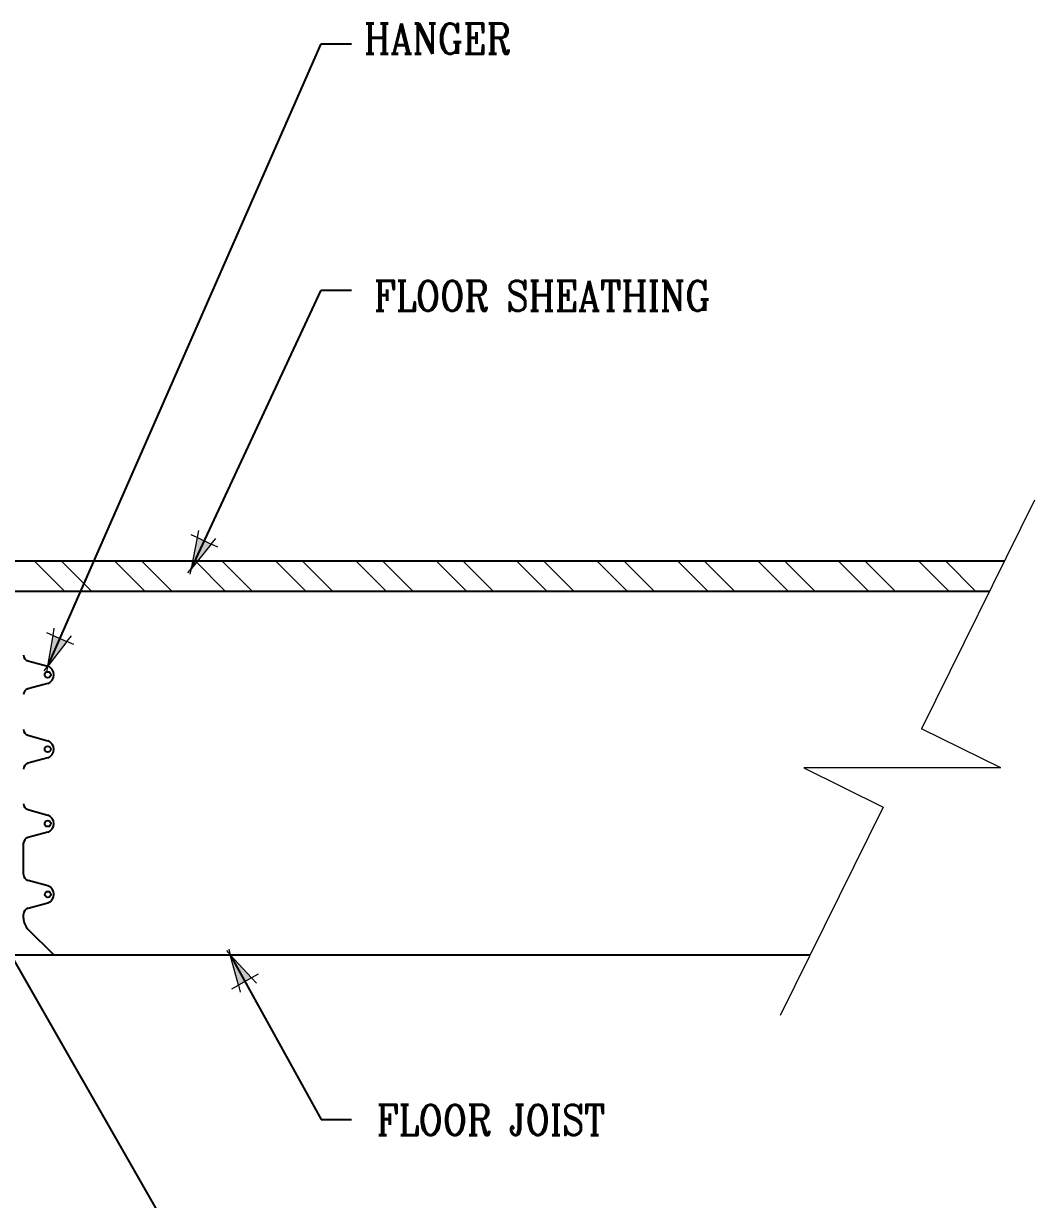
# Model space of a CAD drawing. Header units: inches. Extents: x -81.3 to -8.2, y 163 to 241.3.
# Drawn here: x -41.54 to -8.19, y 197.71 to 236.49 of the extents above; entities that cross this region are included whole.
import ezdxf

# ---------------------------------------------------------------- set-up
doc = ezdxf.new("R2010")
doc.units = ezdxf.units.IN
doc.header["$MEASUREMENT"] = 0
doc.layers.add('A2 Hatch', color=8, linetype='Continuous', lineweight=9)
doc.layers.add('DIM', color=3, linetype='Continuous', lineweight=13)
doc.styles.add('ARCTEXT', font='arctext.shx', dxfattribs={"width": 0.85})
doc.styles.add('RomanC', font='romanc.shx', dxfattribs={"width": 0.85, "height": 5})
doc.dimstyles.new('ARCTEXT1-4', dxfattribs={"dimtxt": 4, "dimasz": 2, "dimexe": 2, "dimexo": 2, "dimgap": 2, "dimtad": 1, "dimdec": 4, "dimzin": 3, "dimdsep": 46, "dimlunit": 4, "dimtxsty": 'ARCTEXT', "dimblk": 'ARCHTICK', "dimcen": 2, "dimaunit": 1, "dimadec": 0, "dimazin": 0, "dimtfac": 1, "dimtdec": 4, "dimtmove": 2, "dimatfit": 3, "dimldrblk": 'arrow', "dimfxl": 1, "dimtolj": 1, "dimtzin": 0, "dimarcsym": 0})

# ---------------------------------------------------------------- blocks, each defined once
blk = doc.blocks.new('_ArchTick')
at = {"color": 0, "linetype": 'ByBlock', "const_width": 0.15}
blk.add_lwpolyline([(-0.5, -0.5), (0.5, 0.5)], dxfattribs=at)
blk = doc.blocks.new('arrow')
at = {"layer": 'DIM'}
blk.add_hatch(color=253, dxfattribs=at).paths.add_polyline_path([(-2, 0.5), (-2, -0.5), (0, 0)])
at = {"layer": 'DIM', "lineweight": 9}
for points in [[(-2, 0.983), (-2, 0.5), (-2.469, 0.617)], [(0.374, 0.094), (0, 0)], [(0.374, -0.094), (0, 0)], [(-2, -0.983), (-2, -0.5), (-2.469, -0.617)]]:
    blk.add_lwpolyline(points, dxfattribs=at)
at = {"layer": 'DIM', "lineweight": 15}
blk.add_lwpolyline([(0, 0), (-2, -0.5), (-2, 0.5), (0, 0)], dxfattribs=at)

msp = doc.modelspace()

# ---------------------------------------------------------------- linework, layer by layer
at = {"ltscale": 0.15}
for p, q in [((-44.036, 218.772), (-9.179, 218.772)), ((-44.036, 217.772), (-9.672, 217.772)), ((-41.39, 215.469), (-40.735, 215.291)), ((-41.39, 215.469), (-40.735, 215.291)), ((-40.735, 214.727), (-41.39, 214.549)), ((-40.735, 214.727), (-41.39, 214.549)), ((-41.39, 213.016), (-40.735, 212.838)), ((-41.39, 213.016), (-40.735, 212.838)), ((-40.735, 212.274), (-41.39, 212.096)), ((-40.735, 212.274), (-41.39, 212.096)), ((-41.39, 210.563), (-40.735, 210.385)), ((-41.39, 210.563), (-40.735, 210.385)), ((-40.735, 209.821), (-41.39, 209.643)), ((-40.735, 209.821), (-41.39, 209.643)), ((-41.536, 208.424), (-41.536, 209.471)), ((-41.536, 208.424), (-41.536, 209.471)), ((-40.734, 208.053), (-41.389, 208.231)), ((-40.734, 208.053), (-41.389, 208.231)), ((-41.536, 206.979), (-41.536, 207.119)), ((-41.536, 206.979), (-41.536, 207.119)), ((-41.389, 207.312), (-40.734, 207.49)), ((-41.389, 207.312), (-40.734, 207.49)), ((-40.536, 205.772), (-41.39, 206.625)), ((-40.536, 205.772), (-41.39, 206.625)), ((-42.536, 205.772), (-15.594, 205.772))]:
    msp.add_line(p, q, dxfattribs=at)
for centre in [(-40.737, 215.011), (-40.737, 215.011), (-40.737, 212.558), (-40.737, 212.558), (-40.737, 210.105), (-40.737, 210.105), (-40.736, 207.769), (-40.736, 207.769)]:
    msp.add_circle(centre, 0.1, dxfattribs=at)
for centre, radius, start, end in [((-41.337, 215.662), 0.2, 180, 254.7999), ((-41.337, 215.662), 0.2, 180, 254.7999), ((-40.837, 215.009), 0.3, 290, 70), ((-40.837, 215.009), 0.3, 290, 70), ((-41.337, 214.356), 0.2, 105.2037, 180), ((-41.337, 214.356), 0.2, 105.2037, 180), ((-41.337, 213.209), 0.2, 180, 254.7999), ((-41.337, 213.209), 0.2, 180, 254.7999), ((-40.837, 212.556), 0.3, 290, 70), ((-40.837, 212.556), 0.3, 290, 70), ((-41.337, 211.903), 0.2, 105.2037, 180), ((-41.337, 211.903), 0.2, 105.2037, 180), ((-41.337, 210.756), 0.2, 180, 254.7999), ((-41.337, 210.756), 0.2, 180, 254.7999), ((-40.837, 210.103), 0.3, 290, 70), ((-40.837, 210.103), 0.3, 290, 70), ((-41.337, 209.45), 0.2, 105.2037, 174.1029), ((-41.337, 209.45), 0.2, 105.2037, 174.1029), ((-41.336, 208.424), 0.2, 180, 254.7963), ((-41.336, 208.424), 0.2, 180, 254.7963), ((-40.836, 207.772), 0.3, 290, 70), ((-40.836, 207.772), 0.3, 290, 70), ((-41.336, 207.119), 0.2, 105.2001, 180), ((-41.336, 207.119), 0.2, 105.2001, 180), ((-41.036, 206.979), 0.5, 180, 225), ((-41.036, 206.979), 0.5, 180, 225)]:
    msp.add_arc(centre, radius, start, end, dxfattribs=at)
at = {"layer": 'A2 Hatch', "ltscale": 0.15}
for p, q in [((-40.184, 217.772), (-41.184, 218.772)), ((-39.3, 217.772), (-40.3, 218.772)), ((-37.532, 217.772), (-38.532, 218.772)), ((-36.649, 217.772), (-37.649, 218.772)), ((-34.881, 217.772), (-35.881, 218.772)), ((-33.997, 217.772), (-34.997, 218.772)), ((-32.229, 217.772), (-33.229, 218.772)), ((-31.345, 217.772), (-32.345, 218.772)), ((-29.578, 217.772), (-30.578, 218.772)), ((-28.694, 217.772), (-29.694, 218.772)), ((-26.926, 217.772), (-27.926, 218.772)), ((-26.042, 217.772), (-27.042, 218.772)), ((-24.274, 217.772), (-25.274, 218.772)), ((-23.39, 217.772), (-24.39, 218.772)), ((-21.623, 217.772), (-22.623, 218.772)), ((-20.739, 217.772), (-21.739, 218.772)), ((-18.971, 217.772), (-19.971, 218.772)), ((-18.087, 217.772), (-19.087, 218.772)), ((-16.319, 217.772), (-17.319, 218.772)), ((-15.435, 217.772), (-16.435, 218.772)), ((-13.668, 217.772), (-14.668, 218.772)), ((-12.784, 217.772), (-13.784, 218.772)), ((-11.016, 217.772), (-12.016, 218.772)), ((-10.132, 217.772), (-11.132, 218.772))]:
    msp.add_line(p, q, dxfattribs=at)
at = {"layer": 'DIM'}
for p, q in [((-8.192, 220.772), (-11.914, 213.229)), ((-9.3, 211.94), (-11.914, 213.229)), ((-9.3, 211.94), (-15.8, 211.94)), ((-15.8, 211.94), (-13.187, 210.65)), ((-13.187, 210.65), (-16.581, 203.772))]:
    msp.add_line(p, q, dxfattribs=at)

# ---------------------------------------------------------------- texts
at = {"layer": 'DIM', "color": 3, "char_height": 1, "width": 22.68955, "attachment_point": 1, "style": 'RomanC'}
for s, insert in [('HANGER', (-30.311, 236.49)), ('FLOOR SHEATHING ', (-29.982, 228.009)), ('FLOOR JOIST', (-29.894, 200.831))]:
    msp.add_mtext(s, dxfattribs=dict(at, insert=insert))

# ---------------------------------------------------------------- leaders
at = {"layer": 'DIM'}
for points in [[(-40.735, 215.291), (-31.718, 235.822), (-30.718, 235.822)], [(-35.999, 218.522), (-31.718, 227.701), (-30.718, 227.7)], [(-44.036, 209.397), (-31.718, 187.888), (-30.718, 187.888)], [(-34.716, 205.772), (-31.718, 200.347), (-30.718, 200.347)]]:
    msp.add_leader(points, dimstyle='ARCTEXT1-4', override={"dimasz": 0.5, "dimtad": 0}, dxfattribs=at)

doc.saveas('drawing.dxf')
